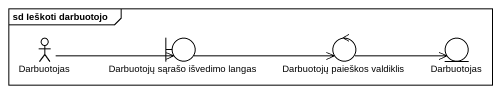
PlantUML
@startuml
mainframe sd Ieškoti darbuotojo
actor Darbuotojas
boundary "Darbuotojų sąrašo išvedimo langas" as Darbuotojų_sąrašo_išvedimo
control "Darbuotojų paieškos valdiklis" as Darbuotojų_paieškos
entity "Darbuotojas" as Darbuotojas_2
Darbuotojas -right-> Darbuotojų_sąrašo_išvedimo
Darbuotojų_sąrašo_išvedimo -right-> Darbuotojų_paieškos
Darbuotojų_paieškos -right-> Darbuotojas_2
@enduml
